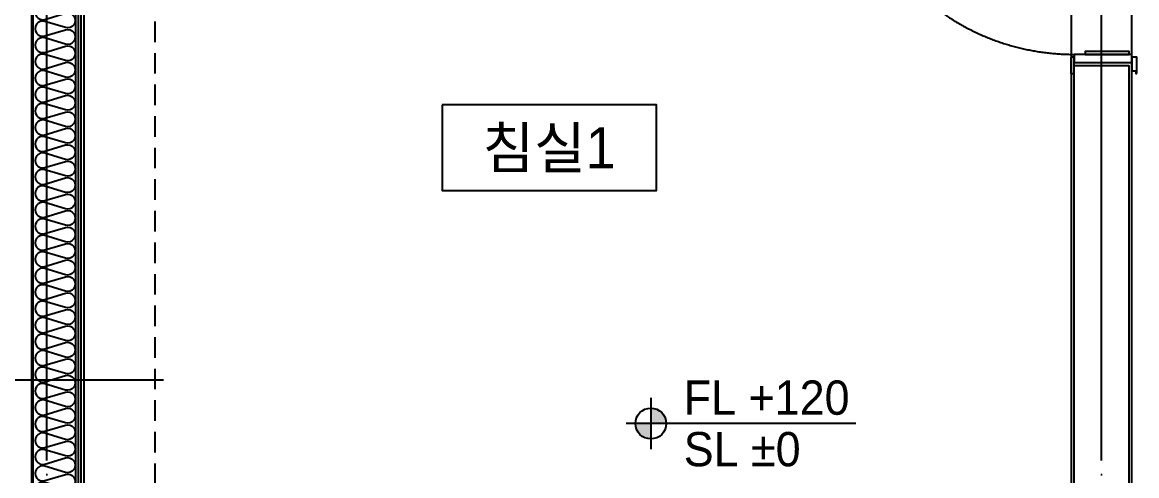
# Model space of a CAD drawing. Header units: millimetres. Extents: x -24416 to 92204, y -190080 to 23760.
# Drawn here: x 7874 to 11937, y -90478 to -88826 of the extents above; entities that cross this region are included whole.
import ezdxf
from ezdxf.enums import TextEntityAlignment as Align
from ezdxf.xclip import XClip

# ---------------------------------------------------------------- set-up
doc = ezdxf.new("R2010")
doc.units = ezdxf.units.MM
doc.header["$LTSCALE"] = 50
doc.header["$XCLIPFRAME"] = 0
for name, pattern in [('AUDIT_D_220706163347-0', [0]), ('CEN', [62, 60, -1, 0, -1]), ('HID', [2.3, 1.5, -0.8]), ('평면도(기준)$0$CENTER2', [16.25, 15, -0.5, 0.25, -0.5])]:
    doc.linetypes.add(name, pattern=pattern)
for name, color, linetype in [('A-레벨', 7, 'AUDIT_D_220706163347-0'), ('A-창호부호', 4, 'Continuous'), ('CEN_CON', 1, 'CEN'), ('CONC', 2, 'Continuous'), ('dan1', 7, 'HID'), ('INS', 8, 'Continuous'), ('SINA-F-FRAME', 4, 'Continuous'), ('WAL_DRY', 7, 'Continuous'), ('실명', 3, 'AUDIT_D_220706163347-0'), ('실명박스', 7, 'AUDIT_D_220706163347-0'), ('평면도(기준)$0$1.EC-F-DOOR', 4, 'Continuous'), ('평면도(기준)$0$1.EC-F-DOOR-F', 4, 'Continuous')]:
    doc.layers.add(name, color=color, linetype=linetype)
doc.layers.add('MC', color=135, linetype='Continuous', plot=False)
doc.styles.add('HAUD01', font='Dotum.ttf')

# ---------------------------------------------------------------- blocks, each defined once
blk = doc.blocks.new('U-121A(기본)', base_point=(-97042.6, -98978.4))
at = {"layer": 'CEN_CON'}
blk.add_line((-111072.6, -98978.4), (-96437.6, -98978.4), dxfattribs=at)
blk = doc.blocks.new('insul1')
blk.add_lwpolyline([(0, 0.25, 1.344031), (0.35, 0.25), (0.2, 0.75, -1.344031), (0.55, 0.75), (0.4, 0.25)], format="xyb")
blk = doc.blocks.new('A$C65D858C3')
at = {"layer": '평면도(기준)$0$1.EC-F-DOOR', "color": 8}
for points in [[(80.8, 920), (80.8, 970), (260.8, 970), (260.8, 950), (100.8, 950), (100.8, 920)], [(80.8, 863.9), (80.8, 813.9), (260.8, 813.9), (260.8, 833.9), (100.8, 833.9), (100.8, 863.9)]]:
    blk.add_lwpolyline(points, dxfattribs=at)
at = {"layer": '평면도(기준)$0$1.EC-F-DOOR'}
blk.add_lwpolyline([(840.4, 910), (0.8, 910), (0.8, 874), (840.4, 874), (840.4, 910)], dxfattribs=at)
at = {"layer": '평면도(기준)$0$1.EC-F-DOOR', "color": 8}
for points in [[(120.8, 910), (60.8, 910), (60.8, 920), (120.8, 920)], [(120.8, 874), (60.8, 874), (60.8, 864), (120.8, 864)]]:
    blk.add_lwpolyline(points, close=True, dxfattribs=at)
at = {"layer": '평면도(기준)$0$1.EC-F-DOOR', "color": 1, "linetype": '평면도(기준)$0$CENTER2', "ltscale": 6}
blk.add_arc((840.6, 910.6), 840.6, 182.4982, 269.9824, dxfattribs=at)
at = {"layer": '평면도(기준)$0$1.EC-F-DOOR-F'}
for points in [[(828.4, 980), (828.4, 920), (840.4, 920), (840.4, 980)], [(1050.4, 920), (1050.4, 940), (1050.4, 980), (1068.4, 980), (1068.4, 920)], [(1050.4, 940), (1050.4, 910), (840.4, 910), (840.4, 940)], [(1040.4, 910), (1040.4, 900), (880.4, 900), (880.4, 910)], [(828.4, 60), (828.4, 0), (840.4, 0), (840.4, 60)], [(1050.4, 40), (1050.4, 70), (840.4, 70), (840.4, 40)], [(1040.4, 70), (1040.4, 80), (880.4, 80), (880.4, 70)]]:
    blk.add_lwpolyline(points, close=True, dxfattribs=at)
blk.add_lwpolyline([(1068.4, 0), (1068.4, 60), (1050.4, 60), (1050.4, 10), (1065.4, 10), (1065.4, 0), (1068.4, 0)], dxfattribs=at)
blk = doc.blocks.new('U-121B(기본)1', base_point=(-58206.9, -129495.9))
at = {"layer": 'CEN_CON'}
for p, q in [((-82771.9, -129795.9), (-82771.9, -119160.9)), ((-78926.9, -129795.9), (-78926.9, -119160.9))]:
    blk.add_line(p, q, dxfattribs=at)
at = {"layer": 'CONC'}
for p, q in [((-82826.9, -127805.9), (-82826.9, -121665.9)), ((-79026.9, -127355.9), (-79026.9, -125255.9)), ((-79026.9, -125255.9), (-78826.9, -125255.9)), ((-78826.9, -127355.9), (-78826.9, -125255.9))]:
    blk.add_line(p, q, dxfattribs=at)
at = {"layer": 'dan1'}
blk.add_line((-82376.9, -127355.9), (-82376.9, -124260.9), dxfattribs=at)
at = {"layer": 'INS'}
for p, q in [((-82821.9, -127800.9), (-82821.9, -121670.9)), ((-82666.9, -127645.9), (-82666.9, -121825.9))]:
    blk.add_line(p, q, dxfattribs=at)
at = {"layer": 'MC'}
for p, q in [((-82636.9, -129795.9), (-82636.9, -119160.9)), ((-78816.9, -129795.9), (-78816.9, -119160.9)), ((-79036.9, -129795.9), (-79036.9, -124065.9))]:
    blk.add_line(p, q, dxfattribs=at)
at = {"layer": 'WAL_DRY'}
for p, q in [((-82656.9, -127635.9), (-82656.9, -121835.9)), ((-82646.9, -127625.9), (-82646.9, -121845.9))]:
    blk.add_line(p, q, dxfattribs=at)
at = {"layer": 'INS', "xscale": -150.0000000000003, "yscale": 150.0000000000003, "zscale": 150.0000000000001, "rotation": 90, "row_count": 1, "column_count": 97, "row_spacing": 7.888609052210118e-30, "column_spacing": -60.00000000000016}
blk.add_blockref('insul1', (-82666.9, -121825.9), dxfattribs=at)
at = {"layer": 'SINA-F-FRAME'}
blk.add_blockref('A$C65D858C3', (-79867.3, -125285.9), dxfattribs=at)
blk = doc.blocks.new('A$Cb33ca4a3')
at = {"layer": 'A-레벨'}
h = blk.add_hatch(color=256, dxfattribs=at)
h.paths.add_polyline_path([(10165.4, -114104.3), (10165.4, -114048.1), (10109.1, -114048.1, 0.414214)])
h.paths.add_polyline_path([(10165.4, -113991.8), (10165.4, -114048.1), (10221.6, -114048.1, 0.414214)])
for p, q in [((10165.4, -113954.3), (10165.4, -114141.8)), ((10912.5, -114048.1), (10075.4, -114048.1))]:
    blk.add_line(p, q, dxfattribs=at)
blk.add_circle((10165.4, -114048.1), 56.2, dxfattribs=at)
at = {"layer": 'A-레벨', "color": 4, "style": 'HAUD01'}
for s, p in [('FL +120', (10285.4, -114016.1)), ('SL %%P0', (10285.4, -114203.9))]:
    blk.add_text(s, height=125, dxfattribs=at).set_placement(p)

msp = doc.modelspace()

# ---------------------------------------------------------------- linework, layer by layer
at = {"layer": '실명박스'}
msp.add_lwpolyline([(9405, -89126.5), (9405, -89439), (10186.6, -89439), (10186.6, -89126.5)], close=True, dxfattribs=at)

# ---------------------------------------------------------------- block references
msp.add_blockref('U-121B(기본)1', (32528.9, -93223.4))
ref = msp.add_blockref('U-121A(기본)', (7783.9, -90128.4))
XClip(ref).set_block_clipping_path([(-98322.3683535215, -102373.3508954951), (-71997.5938625024, -85853.350897206)])
at = {"layer": 'A-창호부호'}
msp.add_blockref('A$Cb33ca4a3', (0, 23760), dxfattribs=at)

# ---------------------------------------------------------------- texts
at = {"layer": '실명', "style": 'HAUD01'}
msp.add_text('침실1', height=150, dxfattribs=at).set_placement((9794.4, -89280.5), align=Align.MIDDLE)

doc.saveas('drawing.dxf')
